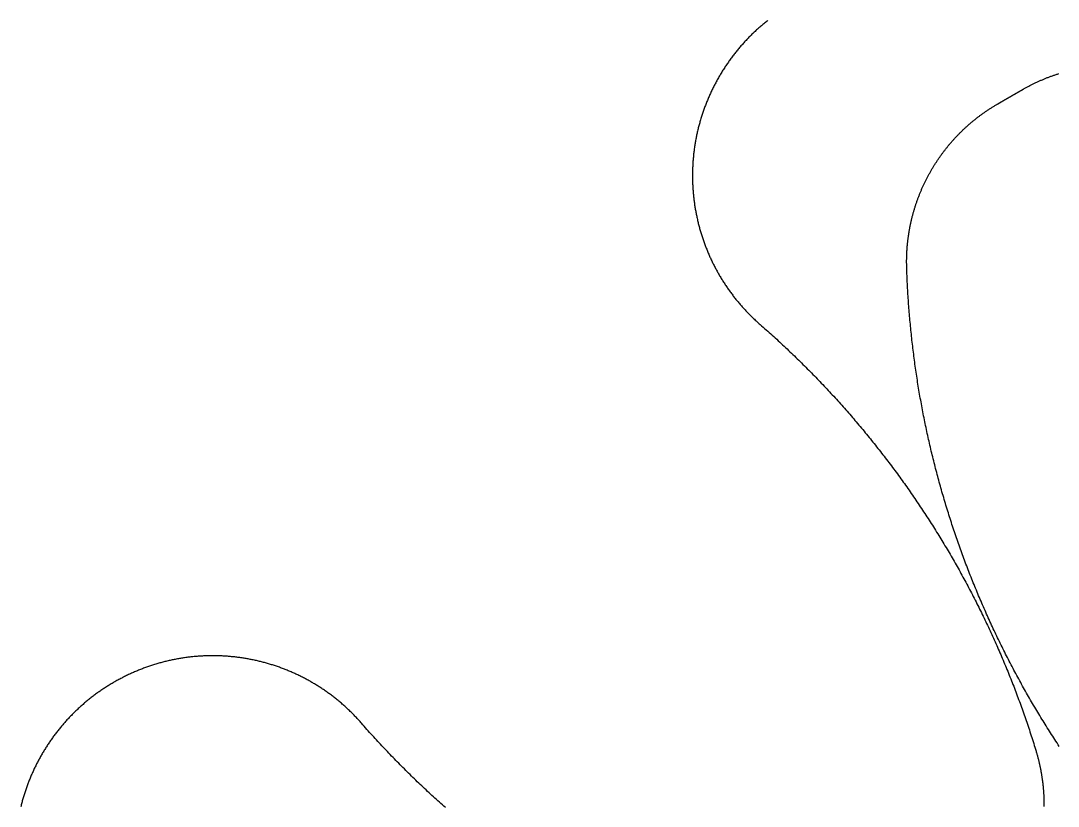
# Model space of a CAD drawing. Header units: millimetres. Extents: x 0 to 300, y 0 to 160.
# Drawn here: x 173.563 to 178.113, y 130.331 to 133.776 of the extents above; entities that cross this region are included whole.
import ezdxf

# ---------------------------------------------------------------- set-up
doc = ezdxf.new("R2010")
doc.units = ezdxf.units.MM
doc.header["$MEASUREMENT"] = 0
doc.layers.add('Layer 1', color=1, linetype='Continuous', true_color=0xff0000)

msp = doc.modelspace()

# ---------------------------------------------------------------- linework, layer by layer
at = {"layer": 'Layer 1'}
for points in [[(176.8394, 133.7773), (176.8358, 133.7745), (176.8321, 133.7716), (176.8285, 133.7687), (176.825, 133.7658), (176.8214, 133.7628), (176.8178, 133.7598), (176.8143, 133.7569), (176.8108, 133.7538), (176.8073, 133.7508), (176.8038, 133.7478), (176.8003, 133.7447), (176.7968, 133.7416), (176.7934, 133.7385), (176.7899, 133.7354), (176.7865, 133.7322), (176.7831, 133.7291), (176.7797, 133.7259), (176.7764, 133.7227), (176.773, 133.7194), (176.7697, 133.7162), (176.7663, 133.7129), (176.763, 133.7096), (176.7597, 133.7063), (176.7564, 133.703), (176.7532, 133.6996), (176.7499, 133.6963), (176.7467, 133.6929), (176.7435, 133.6895), (176.7403, 133.6861), (176.7371, 133.6826), (176.734, 133.6792), (176.7308, 133.6757), (176.7277, 133.6722), (176.7246, 133.6686), (176.7215, 133.6651), (176.7184, 133.6615), (176.7153, 133.658), (176.7123, 133.6544), (176.7093, 133.6507), (176.7063, 133.6471), (176.7033, 133.6435), (176.7003, 133.6398), (176.6974, 133.6361), (176.6944, 133.6324), (176.6915, 133.6286), (176.6886, 133.6249), (176.6857, 133.6211), (176.6829, 133.6173), (176.68, 133.6135), (176.6772, 133.6097), (176.6744, 133.6059), (176.6716, 133.602), (176.6688, 133.5981), (176.6661, 133.5942), (176.6634, 133.5903), (176.6606, 133.5864), (176.6579, 133.5824), (176.6553, 133.5784), (176.6526, 133.5744), (176.65, 133.5704), (176.6474, 133.5664), (176.6448, 133.5623), (176.6422, 133.5583), (176.6396, 133.5542), (176.6371, 133.5501), (176.6346, 133.546), (176.6321, 133.5418), (176.6296, 133.5377), (176.6272, 133.5335), (176.6247, 133.5293), (176.6223, 133.5251), (176.6199, 133.5209), (176.6176, 133.5167), (176.6152, 133.5124), (176.6129, 133.5082), (176.6107, 133.5039), (176.6084, 133.4997), (176.6062, 133.4954), (176.604, 133.4911), (176.6018, 133.4869), (176.5996, 133.4826), (176.5975, 133.4783), (176.5954, 133.474), (176.5933, 133.4697), (176.5913, 133.4653), (176.5892, 133.461), (176.5872, 133.4567), (176.5853, 133.4523), (176.5833, 133.448), (176.5814, 133.4436), (176.5795, 133.4393), (176.5776, 133.4349), (176.5758, 133.4305), (176.5739, 133.4261), (176.5721, 133.4217), (176.5704, 133.4174), (176.5686, 133.413), (176.5669, 133.4085), (176.5652, 133.4041), (176.5635, 133.3997), (176.5619, 133.3953), (176.5603, 133.3909), (176.5587, 133.3864), (176.5571, 133.382), (176.5556, 133.3775), (176.5541, 133.3731), (176.5526, 133.3686), (176.5511, 133.3642), (176.5497, 133.3597), (176.5482, 133.3552), (176.5469, 133.3507), (176.5455, 133.3463), (176.5442, 133.3418), (176.5428, 133.3373), (176.5415, 133.3328), (176.5403, 133.3283), (176.539, 133.3238), (176.5378, 133.3193), (176.5366, 133.3148), (176.5355, 133.3102), (176.5343, 133.3057), (176.5332, 133.3012), (176.5321, 133.2967), (176.5311, 133.2921), (176.53, 133.2876), (176.529, 133.2831), (176.528, 133.2785), (176.5271, 133.274), (176.5261, 133.2694), (176.5252, 133.2649), (176.5243, 133.2603), (176.5234, 133.2558), (176.5226, 133.2512), (176.5218, 133.2467), (176.521, 133.2421), (176.5202, 133.2375), (176.5195, 133.233), (176.5188, 133.2284), (176.5181, 133.2238), (176.5174, 133.2192), (176.5168, 133.2147), (176.5162, 133.2101), (176.5156, 133.2055), (176.515, 133.2009), (176.5144, 133.1963), (176.5139, 133.1918), (176.5134, 133.1872), (176.513, 133.1826), (176.5125, 133.178), (176.5121, 133.1734), (176.5117, 133.1688), (176.5113, 133.1642), (176.511, 133.1597), (176.5107, 133.1551), (176.5104, 133.1505), (176.5101, 133.1459), (176.5098, 133.1413), (176.5096, 133.1367), (176.5094, 133.1321), (176.5092, 133.1275), (176.5091, 133.1229), (176.509, 133.1183), (176.5089, 133.1137), (176.5088, 133.1092), (176.5087, 133.1046), (176.5087, 133.1), (176.5087, 133.0954), (176.5087, 133.0908), (176.5087, 133.0862), (176.5088, 133.0816), (176.5089, 133.077), (176.509, 133.0725), (176.5092, 133.0679), (176.5093, 133.0633), (176.5095, 133.0587), (176.5097, 133.0541), (176.51, 133.0496), (176.5102, 133.045), (176.5105, 133.0404), (176.5108, 133.0359), (176.5111, 133.0313), (176.5115, 133.0267), (176.5119, 133.0222), (176.5123, 133.0176), (176.5127, 133.013), (176.5132, 133.0085), (176.5136, 133.0039), (176.5142, 132.9994), (176.5147, 132.9948), (176.5152, 132.9903), (176.5158, 132.9858), (176.5164, 132.9812), (176.517, 132.9767), (176.5177, 132.9722), (176.5183, 132.9676), (176.519, 132.9631), (176.5197, 132.9586), (176.5205, 132.9541), (176.5212, 132.9496), (176.522, 132.9451), (176.5228, 132.9406), (176.5237, 132.9361), (176.5245, 132.9316), (176.5254, 132.9271), (176.5263, 132.9226), (176.5272, 132.9181), (176.5282, 132.9136), (176.5292, 132.9092), (176.5302, 132.9047), (176.5312, 132.9002), (176.5322, 132.8958), (176.5333, 132.8913), (176.5344, 132.8869), (176.5355, 132.8824), (176.5366, 132.878), (176.5378, 132.8736), (176.539, 132.8692), (176.5402, 132.8647), (176.5414, 132.8603), (176.5427, 132.8559), (176.544, 132.8515), (176.5453, 132.8471), (176.5466, 132.8427), (176.548, 132.8384), (176.5493, 132.834), (176.5507, 132.8296), (176.5522, 132.8253), (176.5536, 132.8209), (176.5551, 132.8166), (176.5566, 132.8122), (176.5581, 132.8079), (176.5596, 132.8036), (176.5612, 132.7993), (176.5628, 132.7949), (176.5644, 132.7906), (176.566, 132.7863), (176.5676, 132.7821), (176.5693, 132.7778), (176.571, 132.7735), (176.5727, 132.7692), (176.5745, 132.765), (176.5763, 132.7607), (176.578, 132.7565), (176.5799, 132.7523), (176.5817, 132.7481), (176.5836, 132.7438), (176.5854, 132.7396), (176.5873, 132.7354), (176.5893, 132.7313), (176.5912, 132.7271), (176.5932, 132.7229), (176.5952, 132.7188), (176.5972, 132.7146), (176.5993, 132.7105), (176.6013, 132.7063), (176.6034, 132.7022), (176.6055, 132.6981), (176.6077, 132.694), (176.6098, 132.6899), (176.612, 132.6858), (176.6142, 132.6818), (176.6164, 132.6777), (176.6187, 132.6736), (176.6209, 132.6696), (176.6232, 132.6656), (176.6256, 132.6616), (176.6279, 132.6575), (176.6303, 132.6535), (176.6326, 132.6496), (176.635, 132.6456), (176.6375, 132.6416), (176.6399, 132.6377), (176.6424, 132.6337), (176.6449, 132.6298), (176.6474, 132.6259), (176.65, 132.622), (176.6525, 132.6181), (176.6551, 132.6142), (176.6577, 132.6103), (176.6603, 132.6065), (176.663, 132.6026), (176.6657, 132.5988), (176.6684, 132.595), (176.6711, 132.5911), (176.6738, 132.5873), (176.6766, 132.5836), (176.6794, 132.5798), (176.6822, 132.576), (176.685, 132.5723), (176.6879, 132.5685), (176.6908, 132.5648), (176.6937, 132.5611), (176.6966, 132.5574), (176.6995, 132.5537), (176.7025, 132.5501), (176.7055, 132.5464), (176.7085, 132.5428), (176.7115, 132.5392), (176.7146, 132.5355), (176.7176, 132.5319), (176.7207, 132.5284), (176.7239, 132.5248), (176.727, 132.5212), (176.7302, 132.5177), (176.7334, 132.5142), (176.7366, 132.5107), (176.7398, 132.5072), (176.743, 132.5037), (176.7463, 132.5002), (176.7496, 132.4968), (176.7529, 132.4933), (176.7563, 132.4899), (176.7596, 132.4865), (176.763, 132.4831), (176.7664, 132.4797), (176.7698, 132.4764), (176.7733, 132.473), (176.7768, 132.4697), (176.7803, 132.4664), (176.7838, 132.4631), (176.7873, 132.4598), (176.7909, 132.4565), (176.7944, 132.4533), (176.798, 132.4501), (176.8017, 132.4468), (176.8053, 132.4436), (176.812, 132.4378), (176.8187, 132.4319), (176.8253, 132.4261), (176.8319, 132.4202), (176.8386, 132.4143), (176.8452, 132.4084), (176.8518, 132.4024), (176.8584, 132.3965), (176.8649, 132.3905), (176.8715, 132.3846), (176.878, 132.3786), (176.8845, 132.3726), (176.8911, 132.3666), (176.8976, 132.3606), (176.904, 132.3545), (176.9105, 132.3485), (176.917, 132.3424), (176.9234, 132.3364), (176.9298, 132.3303), (176.9362, 132.3242), (176.9426, 132.3181), (176.949, 132.3119), (176.9554, 132.3058), (176.9618, 132.2996), (176.9681, 132.2935), (176.9744, 132.2873), (176.9807, 132.2811), (176.987, 132.2749), (176.9933, 132.2687), (176.9996, 132.2624), (177.0058, 132.2562), (177.0121, 132.2499), (177.0183, 132.2437), (177.0245, 132.2374), (177.0307, 132.2311), (177.0369, 132.2248), (177.0431, 132.2185), (177.0492, 132.2121), (177.0554, 132.2058), (177.0615, 132.1994), (177.0676, 132.193), (177.0737, 132.1867), (177.0798, 132.1803), (177.0859, 132.1738), (177.0919, 132.1674), (177.098, 132.161), (177.104, 132.1545), (177.11, 132.1481), (177.116, 132.1416), (177.122, 132.1351), (177.1279, 132.1286), (177.1339, 132.1221), (177.1398, 132.1156), (177.1457, 132.109), (177.1516, 132.1025), (177.1575, 132.0959), (177.1634, 132.0894), (177.1693, 132.0828), (177.1751, 132.0762), (177.1809, 132.0696), (177.1868, 132.063), (177.1926, 132.0563), (177.1984, 132.0497), (177.2041, 132.043), (177.2099, 132.0363), (177.2156, 132.0297), (177.2214, 132.023), (177.2271, 132.0163), (177.2328, 132.0095), (177.2384, 132.0028), (177.2441, 131.9961), (177.2498, 131.9893), (177.2554, 131.9826), (177.261, 131.9758), (177.2666, 131.969), (177.2722, 131.9622), (177.2778, 131.9554), (177.2834, 131.9486), (177.2889, 131.9417), (177.2944, 131.9349), (177.3, 131.928), (177.3055, 131.9211), (177.3109, 131.9143), (177.3164, 131.9074), (177.3219, 131.9005), (177.3273, 131.8935), (177.3327, 131.8866), (177.3381, 131.8797), (177.3435, 131.8727), (177.3489, 131.8658), (177.3543, 131.8588), (177.3596, 131.8518), (177.365, 131.8448), (177.3703, 131.8378), (177.3756, 131.8308), (177.3809, 131.8237), (177.3861, 131.8167), (177.3914, 131.8096), (177.3966, 131.8026), (177.4019, 131.7955), (177.4071, 131.7884), (177.4123, 131.7813), (177.4174, 131.7742), (177.4226, 131.7671), (177.4277, 131.76), (177.4329, 131.7528), (177.438, 131.7457), (177.4431, 131.7385), (177.4482, 131.7313), (177.4532, 131.7241), (177.4583, 131.7169), (177.4633, 131.7097), (177.4683, 131.7025), (177.4733, 131.6953), (177.4783, 131.6881), (177.4833, 131.6808), (177.4883, 131.6735), (177.4932, 131.6663), (177.4981, 131.659), (177.503, 131.6517), (177.5079, 131.6444), (177.5128, 131.6371), (177.5177, 131.6298), (177.5225, 131.6224), (177.5273, 131.6151), (177.5322, 131.6077), (177.537, 131.6004), (177.5417, 131.593), (177.5465, 131.5856), (177.5512, 131.5782), (177.556, 131.5708), (177.5607, 131.5634), (177.5654, 131.5559), (177.5701, 131.5485), (177.5748, 131.5411), (177.5794, 131.5336), (177.584, 131.5261), (177.5887, 131.5186), (177.5933, 131.5112), (177.5979, 131.5037), (177.6024, 131.4962), (177.607, 131.4886), (177.6115, 131.4811), (177.616, 131.4736), (177.6205, 131.466), (177.625, 131.4585), (177.6295, 131.4509), (177.634, 131.4433), (177.6384, 131.4357), (177.6428, 131.4281), (177.6472, 131.4205), (177.6516, 131.4129), (177.656, 131.4053), (177.6604, 131.3976), (177.6647, 131.39), (177.669, 131.3823), (177.6733, 131.3747), (177.6776, 131.367), (177.6819, 131.3593), (177.6862, 131.3516), (177.6904, 131.3439), (177.6946, 131.3362), (177.6989, 131.3285), (177.7031, 131.3207), (177.7072, 131.313), (177.7114, 131.3052), (177.7155, 131.2975), (177.7197, 131.2897), (177.7238, 131.2819), (177.7279, 131.2741), (177.7319, 131.2663), (177.736, 131.2585), (177.74, 131.2507), (177.7441, 131.2429), (177.7481, 131.235), (177.7521, 131.2272), (177.756, 131.2193), (177.76, 131.2115), (177.7639, 131.2036), (177.7679, 131.1957), (177.7718, 131.1878), (177.7757, 131.1799), (177.7795, 131.172), (177.7834, 131.1641), (177.7872, 131.1562), (177.7911, 131.1483), (177.7949, 131.1403), (177.7987, 131.1324), (177.8024, 131.1244), (177.8062, 131.1164), (177.8099, 131.1085), (177.8136, 131.1005), (177.8173, 131.0925), (177.821, 131.0845), (177.8247, 131.0765), (177.8283, 131.0684), (177.832, 131.0604), (177.8356, 131.0524), (177.8392, 131.0443), (177.8428, 131.0363), (177.8464, 131.0282), (177.8499, 131.0201), (177.8534, 131.012), (177.8569, 131.004), (177.8604, 130.9959), (177.8639, 130.9877), (177.8674, 130.9796), (177.8708, 130.9715), (177.8743, 130.9634), (177.8777, 130.9552), (177.8811, 130.9471), (177.8844, 130.9389), (177.8878, 130.9308), (177.8911, 130.9226), (177.8944, 130.9144), (177.8978, 130.9062), (177.901, 130.898), (177.9043, 130.8898), (177.9076, 130.8816), (177.9108, 130.8734), (177.914, 130.8652), (177.9172, 130.8569), (177.9204, 130.8487), (177.9236, 130.8404), (177.9267, 130.8322), (177.9298, 130.8239), (177.9329, 130.8156), (177.936, 130.8074), (177.9391, 130.7991), (177.9422, 130.7908), (177.9452, 130.7825), (177.9482, 130.7741), (177.9512, 130.7658), (177.9542, 130.7575), (177.9572, 130.7492), (177.9601, 130.7408), (177.9631, 130.7325), (177.966, 130.7241), (177.9689, 130.7157), (177.9718, 130.7074), (177.9746, 130.699), (177.9775, 130.6906), (177.9803, 130.6822), (177.9831, 130.6738), (177.9859, 130.6654), (177.9887, 130.657), (177.9914, 130.6485), (177.9941, 130.6401), (177.9969, 130.6317), (177.9996, 130.6232), (178.0022, 130.6148), (178.0049, 130.6063), (178.0075, 130.5978), (178.0102, 130.5894), (178.0128, 130.5809), (178.0154, 130.5724), (178.0164, 130.5691), (178.0173, 130.5658), (178.0183, 130.5625), (178.0193, 130.5592), (178.0202, 130.5559), (178.0211, 130.5526), (178.022, 130.5493), (178.0229, 130.546), (178.0238, 130.5427), (178.0246, 130.5394), (178.0255, 130.5361), (178.0263, 130.5328), (178.0271, 130.5295), (178.0279, 130.5261), (178.0287, 130.5228), (178.0295, 130.5195), (178.0302, 130.5162), (178.031, 130.5129), (178.0317, 130.5095), (178.0324, 130.5062), (178.0331, 130.5029), (178.0338, 130.4996), (178.0345, 130.4962), (178.0352, 130.4929), (178.0358, 130.4896), (178.0364, 130.4862), (178.037, 130.4829), (178.0376, 130.4796), (178.0382, 130.4762), (178.0388, 130.4729), (178.0394, 130.4696), (178.0399, 130.4662), (178.0404, 130.4629), (178.0409, 130.4596), (178.0414, 130.4562), (178.0419, 130.4529), (178.0424, 130.4495), (178.0428, 130.4462), (178.0433, 130.4428), (178.0437, 130.4395), (178.0441, 130.4362), (178.0445, 130.4328), (178.0449, 130.4295), (178.0453, 130.4261), (178.0456, 130.4228), (178.046, 130.4194), (178.0463, 130.4161), (178.0466, 130.4127), (178.0469, 130.4094), (178.0472, 130.406), (178.0475, 130.4027), (178.0477, 130.3994), (178.048, 130.396), (178.0482, 130.3927), (178.0484, 130.3893), (178.0486, 130.386), (178.0488, 130.3826), (178.049, 130.3793), (178.0491, 130.3759), (178.0493, 130.3726), (178.0494, 130.3692), (178.0495, 130.3659), (178.0496, 130.3626), (178.0497, 130.3592), (178.0498, 130.3559), (178.0499, 130.3525), (178.0499, 130.3492), (178.0499, 130.3458), (178.05, 130.3425), (178.05, 130.3392), (178.05, 130.3358), (178.0499, 130.3325), (178.0499, 130.3291)], [(178.1174, 130.5934), (178.1125, 130.6009), (178.1076, 130.6083), (178.1027, 130.6157), (178.0979, 130.6231), (178.0931, 130.6306), (178.0883, 130.638), (178.0835, 130.6455), (178.0787, 130.653), (178.074, 130.6604), (178.0693, 130.6679), (178.0645, 130.6754), (178.0598, 130.6829), (178.0552, 130.6905), (178.0505, 130.698), (178.0459, 130.7055), (178.0412, 130.7131), (178.0366, 130.7206), (178.032, 130.7282), (178.0274, 130.7358), (178.0229, 130.7433), (178.0183, 130.7509), (178.0138, 130.7585), (178.0093, 130.7661), (178.0048, 130.7738), (178.0003, 130.7814), (177.9959, 130.789), (177.9914, 130.7967), (177.987, 130.8043), (177.9826, 130.812), (177.9782, 130.8196), (177.9738, 130.8273), (177.9695, 130.835), (177.9651, 130.8427), (177.9608, 130.8504), (177.9565, 130.8581), (177.9522, 130.8659), (177.948, 130.8736), (177.9437, 130.8813), (177.9395, 130.8891), (177.9353, 130.8968), (177.9311, 130.9046), (177.9269, 130.9124), (177.9227, 130.9201), (177.9186, 130.9279), (177.9144, 130.9357), (177.9103, 130.9435), (177.9062, 130.9514), (177.9022, 130.9592), (177.8981, 130.967), (177.8941, 130.9748), (177.89, 130.9827), (177.886, 130.9905), (177.882, 130.9984), (177.8781, 131.0063), (177.8741, 131.0142), (177.8702, 131.022), (177.8662, 131.0299), (177.8623, 131.0378), (177.8585, 131.0458), (177.8546, 131.0537), (177.8507, 131.0616), (177.8469, 131.0695), (177.8431, 131.0775), (177.8393, 131.0854), (177.8355, 131.0934), (177.8318, 131.1013), (177.828, 131.1093), (177.8243, 131.1173), (177.8206, 131.1253), (177.8169, 131.1333), (177.8132, 131.1413), (177.8096, 131.1493), (177.8059, 131.1573), (177.8023, 131.1653), (177.7987, 131.1734), (177.7951, 131.1814), (177.7915, 131.1895), (177.788, 131.1975), (177.7845, 131.2056), (177.7809, 131.2136), (177.7774, 131.2217), (177.774, 131.2298), (177.7705, 131.2379), (177.7671, 131.246), (177.7636, 131.2541), (177.7602, 131.2622), (177.7568, 131.2703), (177.7535, 131.2784), (177.7501, 131.2866), (177.7468, 131.2947), (177.7435, 131.3029), (177.7402, 131.311), (177.7369, 131.3192), (177.7336, 131.3273), (177.7304, 131.3355), (177.7271, 131.3437), (177.7239, 131.3519), (177.7207, 131.3601), (177.7176, 131.3683), (177.7144, 131.3765), (177.7113, 131.3847), (177.7081, 131.3929), (177.705, 131.4012), (177.7019, 131.4094), (177.6989, 131.4176), (177.6958, 131.4259), (177.6928, 131.4341), (177.6898, 131.4424), (177.6868, 131.4507), (177.6838, 131.4589), (177.6808, 131.4672), (177.6779, 131.4755), (177.675, 131.4838), (177.6721, 131.4921), (177.6692, 131.5004), (177.6663, 131.5087), (177.6635, 131.517), (177.6606, 131.5253), (177.6578, 131.5337), (177.655, 131.542), (177.6522, 131.5503), (177.6495, 131.5587), (177.6467, 131.567), (177.644, 131.5754), (177.6413, 131.5837), (177.6386, 131.5921), (177.636, 131.6005), (177.6333, 131.6089), (177.6307, 131.6173), (177.6281, 131.6256), (177.6255, 131.634), (177.6229, 131.6424), (177.6203, 131.6509), (177.6178, 131.6593), (177.6152, 131.6677), (177.6127, 131.6761), (177.6103, 131.6846), (177.6078, 131.693), (177.6053, 131.7014), (177.6029, 131.7099), (177.6005, 131.7183), (177.5981, 131.7268), (177.5957, 131.7353), (177.5934, 131.7437), (177.591, 131.7522), (177.5887, 131.7607), (177.5864, 131.7692), (177.5841, 131.7777), (177.5818, 131.7862), (177.5796, 131.7947), (177.5774, 131.8032), (177.5751, 131.8117), (177.5729, 131.8202), (177.5708, 131.8287), (177.5686, 131.8372), (177.5665, 131.8458), (177.5644, 131.8543), (177.5623, 131.8628), (177.5602, 131.8714), (177.5581, 131.8799), (177.5561, 131.8885), (177.554, 131.8971), (177.552, 131.9056), (177.55, 131.9142), (177.5481, 131.9228), (177.5461, 131.9313), (177.5442, 131.9399), (177.5423, 131.9485), (177.5404, 131.9571), (177.5385, 131.9657), (177.5366, 131.9743), (177.5348, 131.9829), (177.533, 131.9915), (177.5312, 132.0001), (177.5294, 132.0088), (177.5276, 132.0174), (177.5259, 132.026), (177.5241, 132.0346), (177.5224, 132.0433), (177.5207, 132.0519), (177.519, 132.0606), (177.5174, 132.0692), (177.5158, 132.0779), (177.5141, 132.0865), (177.5125, 132.0952), (177.511, 132.1039), (177.5094, 132.1125), (177.5079, 132.1212), (177.5063, 132.1299), (177.5048, 132.1386), (177.5033, 132.1473), (177.5019, 132.1559), (177.5004, 132.1646), (177.499, 132.1733), (177.4976, 132.182), (177.4962, 132.1907), (177.4948, 132.1994), (177.4935, 132.2082), (177.4921, 132.2169), (177.4908, 132.2256), (177.4895, 132.2343), (177.4882, 132.243), (177.487, 132.2518), (177.4857, 132.2605), (177.4845, 132.2692), (177.4833, 132.278), (177.4821, 132.2867), (177.481, 132.2955), (177.4798, 132.3042), (177.4787, 132.313), (177.4776, 132.3217), (177.4765, 132.3305), (177.4754, 132.3393), (177.4744, 132.348), (177.4733, 132.3568), (177.4723, 132.3656), (177.4713, 132.3744), (177.4704, 132.3831), (177.4694, 132.3919), (177.4685, 132.4007), (177.4676, 132.4095), (177.4667, 132.4183), (177.4658, 132.4271), (177.4649, 132.4359), (177.4641, 132.4447), (177.4633, 132.4535), (177.4625, 132.4623), (177.4617, 132.4711), (177.4609, 132.4799), (177.4602, 132.4887), (177.4594, 132.4976), (177.4587, 132.5064), (177.458, 132.5152), (177.4574, 132.524), (177.4567, 132.5329), (177.4561, 132.5417), (177.4555, 132.5505), (177.4549, 132.5594), (177.4543, 132.5682), (177.4538, 132.577), (177.4532, 132.5859), (177.4527, 132.5947), (177.4522, 132.6036), (177.4518, 132.6124), (177.4513, 132.6213), (177.4509, 132.6301), (177.4504, 132.639), (177.45, 132.6479), (177.4497, 132.6567), (177.4493, 132.6656), (177.449, 132.6744), (177.4486, 132.6833), (177.4483, 132.6922), (177.4482, 132.6956), (177.4481, 132.6991), (177.4481, 132.7025), (177.448, 132.7059), (177.448, 132.7093), (177.4479, 132.7128), (177.4479, 132.7162), (177.4479, 132.7196), (177.4479, 132.723), (177.4479, 132.7265), (177.448, 132.7299), (177.448, 132.7333), (177.4481, 132.7367), (177.4482, 132.7401), (177.4483, 132.7435), (177.4484, 132.7469), (177.4485, 132.7503), (177.4487, 132.7537), (177.4488, 132.7571), (177.449, 132.7605), (177.4492, 132.7639), (177.4494, 132.7673), (177.4496, 132.7707), (177.4498, 132.7741), (177.4501, 132.7775), (177.4503, 132.7809), (177.4506, 132.7842), (177.4509, 132.7876), (177.4512, 132.791), (177.4515, 132.7944), (177.4518, 132.7977), (177.4522, 132.8011), (177.4525, 132.8044), (177.4529, 132.8078), (177.4533, 132.8112), (177.4537, 132.8145), (177.4541, 132.8179), (177.4545, 132.8212), (177.4549, 132.8245), (177.4554, 132.8279), (177.4559, 132.8312), (177.4563, 132.8346), (177.4568, 132.8379), (177.4573, 132.8412), (177.4579, 132.8445), (177.4584, 132.8479), (177.459, 132.8512), (177.4595, 132.8545), (177.4601, 132.8578), (177.4607, 132.8611), (177.4613, 132.8644), (177.4619, 132.8677), (177.4625, 132.871), (177.4632, 132.8743), (177.4638, 132.8776), (177.4645, 132.8809), (177.4652, 132.8841), (177.4659, 132.8874), (177.4666, 132.8907), (177.4673, 132.894), (177.4681, 132.8972), (177.4688, 132.9005), (177.4696, 132.9037), (177.4704, 132.907), (177.4712, 132.9102), (177.472, 132.9135), (177.4728, 132.9167), (177.4737, 132.92), (177.4745, 132.9232), (177.4754, 132.9264), (177.4762, 132.9296), (177.4771, 132.9329), (177.478, 132.9361), (177.4789, 132.9393), (177.4799, 132.9425), (177.4808, 132.9457), (177.4818, 132.9489), (177.4827, 132.9521), (177.4837, 132.9553), (177.4847, 132.9584), (177.4857, 132.9616), (177.4867, 132.9648), (177.4878, 132.968), (177.4888, 132.9711), (177.4899, 132.9743), (177.4909, 132.9774), (177.492, 132.9806), (177.4931, 132.9837), (177.4942, 132.9868), (177.4953, 132.99), (177.4965, 132.9931), (177.4976, 132.9962), (177.4988, 132.9993), (177.5, 133.0025), (177.5012, 133.0056), (177.5024, 133.0087), (177.5036, 133.0118), (177.5048, 133.0148), (177.506, 133.0179), (177.5073, 133.021), (177.5085, 133.0241), (177.5098, 133.0271), (177.5111, 133.0302), (177.5124, 133.0333), (177.5137, 133.0363), (177.515, 133.0394), (177.5164, 133.0424), (177.5177, 133.0454), (177.5191, 133.0485), (177.5205, 133.0515), (177.5219, 133.0545), (177.5233, 133.0575), (177.5247, 133.0605), (177.5261, 133.0635), (177.5275, 133.0665), (177.529, 133.0695), (177.5304, 133.0725), (177.5319, 133.0754), (177.5334, 133.0784), (177.5349, 133.0814), (177.5364, 133.0843), (177.5379, 133.0873), (177.5395, 133.0902), (177.541, 133.0931), (177.5426, 133.0961), (177.5442, 133.099), (177.5457, 133.1019), (177.5473, 133.1048), (177.5489, 133.1077), (177.5506, 133.1106), (177.5522, 133.1135), (177.5538, 133.1164), (177.5555, 133.1192), (177.5572, 133.1221), (177.5588, 133.125), (177.5605, 133.1278), (177.5622, 133.1307), (177.564, 133.1335), (177.5657, 133.1363), (177.5674, 133.1392), (177.5692, 133.142), (177.5709, 133.1448), (177.5727, 133.1476), (177.5745, 133.1504), (177.5763, 133.1532), (177.5781, 133.156), (177.5799, 133.1587), (177.5817, 133.1615), (177.5836, 133.1643), (177.5854, 133.167), (177.5873, 133.1698), (177.5892, 133.1725), (177.5911, 133.1752), (177.593, 133.178), (177.5949, 133.1807), (177.5968, 133.1834), (177.5988, 133.1861), (177.6007, 133.1888), (177.6027, 133.1915), (177.6046, 133.1941), (177.6066, 133.1968), (177.6086, 133.1995), (177.6106, 133.2021), (177.6126, 133.2048), (177.6147, 133.2074), (177.6167, 133.21), (177.6187, 133.2127), (177.6208, 133.2153), (177.6229, 133.2179), (177.625, 133.2205), (177.627, 133.2231), (177.6292, 133.2256), (177.6313, 133.2282), (177.6334, 133.2308), (177.6355, 133.2333), (177.6377, 133.2359), (177.6398, 133.2384), (177.642, 133.2409), (177.6442, 133.2435), (177.6464, 133.246), (177.6486, 133.2485), (177.6508, 133.251), (177.653, 133.2535), (177.6553, 133.2559), (177.6575, 133.2584), (177.6598, 133.2609), (177.662, 133.2633), (177.6643, 133.2657), (177.6666, 133.2682), (177.6689, 133.2706), (177.6712, 133.273), (177.6735, 133.2754), (177.6759, 133.2778), (177.6782, 133.2802), (177.6806, 133.2826), (177.6829, 133.285), (177.6853, 133.2873), (177.6877, 133.2897), (177.6901, 133.292), (177.6925, 133.2943), (177.6949, 133.2967), (177.6974, 133.299), (177.6998, 133.3013), (177.7022, 133.3036), (177.7047, 133.3058), (177.7072, 133.3081), (177.7096, 133.3104), (177.7121, 133.3126), (177.7146, 133.3149), (177.7171, 133.3171), (177.7197, 133.3193), (177.7222, 133.3216), (177.7247, 133.3238), (177.7273, 133.326), (177.7299, 133.3281), (177.7324, 133.3303), (177.735, 133.3325), (177.7376, 133.3346), (177.7402, 133.3368), (177.7428, 133.3389), (177.7454, 133.341), (177.7481, 133.3432), (177.7507, 133.3453), (177.7534, 133.3474), (177.756, 133.3494), (177.7587, 133.3515), (177.7614, 133.3536), (177.7641, 133.3556), (177.7668, 133.3577), (177.7695, 133.3597), (177.7722, 133.3617), (177.7749, 133.3637), (177.7777, 133.3657), (177.7804, 133.3677), (177.7832, 133.3697), (177.786, 133.3717), (177.7888, 133.3736), (177.7915, 133.3756), (177.7943, 133.3775), (177.7972, 133.3794), (177.8, 133.3813), (177.8028, 133.3832), (177.8056, 133.3851), (177.8085, 133.387), (177.8113, 133.3889), (177.8142, 133.3907), (177.8171, 133.3926), (177.82, 133.3944), (177.8229, 133.3963), (177.8258, 133.3981), (177.8287, 133.3999), (177.8316, 133.4017), (177.8345, 133.4034), (177.8375, 133.4052), (177.8404, 133.407), (177.8434, 133.4087), (177.8439, 133.409), (177.8443, 133.4092), (177.8448, 133.4095), (177.8452, 133.4098), (177.8457, 133.41), (177.8461, 133.4103), (177.8466, 133.4106), (177.847, 133.4108), (177.8475, 133.4111), (177.848, 133.4114), (177.8484, 133.4116), (177.8489, 133.4119), (177.8493, 133.4122), (177.8498, 133.4124), (177.8502, 133.4127), (177.8507, 133.413), (177.8511, 133.4132), (177.8516, 133.4135), (177.852, 133.4138), (177.8525, 133.414), (177.853, 133.4143), (177.8534, 133.4146), (177.8539, 133.4148), (177.8543, 133.4151), (177.8548, 133.4154), (177.8552, 133.4156), (177.8557, 133.4159), (177.8561, 133.4162), (177.8566, 133.4164), (177.8571, 133.4167), (177.8575, 133.417), (177.858, 133.4172), (177.8584, 133.4175), (177.8589, 133.4178), (177.8593, 133.418), (177.8598, 133.4183), (177.8602, 133.4186), (177.8607, 133.4188), (177.8612, 133.4191), (177.8616, 133.4194), (177.8621, 133.4196), (177.8625, 133.4199), (177.863, 133.4202), (177.8634, 133.4204), (177.8639, 133.4207), (177.8643, 133.421), (177.8648, 133.4212), (177.8653, 133.4215), (177.8657, 133.4218), (177.8662, 133.422), (177.8666, 133.4223), (177.8671, 133.4226), (177.8675, 133.4228), (177.868, 133.4231), (177.8684, 133.4234), (177.8689, 133.4236), (177.8694, 133.4239), (177.8698, 133.4242), (177.8703, 133.4244), (177.8707, 133.4247), (177.8712, 133.425), (177.8716, 133.4252), (177.8721, 133.4255), (177.8726, 133.4258), (177.873, 133.426), (177.8735, 133.4263), (177.8739, 133.4266), (177.8744, 133.4268), (177.8748, 133.4271), (177.8753, 133.4274), (177.8757, 133.4276), (177.8762, 133.4279), (177.8767, 133.4282), (177.8771, 133.4284), (177.8776, 133.4287), (177.878, 133.4289), (177.8785, 133.4292), (177.8789, 133.4295), (177.8794, 133.4297), (177.8799, 133.43), (177.8803, 133.4303), (177.8808, 133.4305), (177.8812, 133.4308), (177.8817, 133.4311), (177.8821, 133.4313), (177.8826, 133.4316), (177.883, 133.4319), (177.8835, 133.4321), (177.884, 133.4324), (177.8844, 133.4327), (177.8849, 133.4329), (177.8853, 133.4332), (177.8858, 133.4335), (177.8862, 133.4337), (177.8867, 133.434), (177.8872, 133.4342), (177.8876, 133.4345), (177.8881, 133.4348), (177.8885, 133.435), (177.889, 133.4353), (177.8894, 133.4356), (177.8899, 133.4358), (177.8904, 133.4361), (177.8908, 133.4364), (177.8913, 133.4366), (177.8917, 133.4369), (177.8922, 133.4372), (177.8926, 133.4374), (177.8931, 133.4377), (177.8935, 133.438), (177.894, 133.4382), (177.8945, 133.4385), (177.8949, 133.4387), (177.8954, 133.439), (177.8958, 133.4393), (177.8963, 133.4395), (177.8967, 133.4398), (177.8972, 133.4401), (177.8977, 133.4403), (177.8981, 133.4406), (177.8986, 133.4409), (177.899, 133.4411), (177.8995, 133.4414), (177.8999, 133.4417), (177.9004, 133.4419), (177.9009, 133.4422), (177.9013, 133.4424), (177.9018, 133.4427), (177.9022, 133.443), (177.9027, 133.4432), (177.9031, 133.4435), (177.9036, 133.4438), (177.9041, 133.444), (177.9045, 133.4443), (177.905, 133.4446), (177.9054, 133.4448), (177.9059, 133.4451), (177.9063, 133.4453), (177.9068, 133.4456), (177.9073, 133.4459), (177.9077, 133.4461), (177.9082, 133.4464), (177.9086, 133.4467), (177.9091, 133.4469), (177.9095, 133.4472), (177.91, 133.4475), (177.9105, 133.4477), (177.9109, 133.448), (177.9114, 133.4482), (177.9118, 133.4485), (177.9123, 133.4488), (177.9127, 133.449), (177.9132, 133.4493), (177.9137, 133.4496), (177.9141, 133.4498), (177.9146, 133.4501), (177.915, 133.4504), (177.9155, 133.4506), (177.9159, 133.4509), (177.9164, 133.4511), (177.9169, 133.4514), (177.9173, 133.4517), (177.9178, 133.4519), (177.9182, 133.4522), (177.9187, 133.4525), (177.9191, 133.4527), (177.9196, 133.453), (177.9201, 133.4532), (177.9205, 133.4535), (177.921, 133.4538), (177.9214, 133.454), (177.9219, 133.4543), (177.9223, 133.4546), (177.9228, 133.4548), (177.9233, 133.4551), (177.9237, 133.4553), (177.9242, 133.4556), (177.9246, 133.4559), (177.9251, 133.4561), (177.9256, 133.4564), (177.926, 133.4567), (177.9265, 133.4569), (177.9269, 133.4572), (177.9274, 133.4574), (177.9278, 133.4577), (177.9283, 133.458), (177.9288, 133.4582), (177.9292, 133.4585), (177.9297, 133.4588), (177.9301, 133.459), (177.9306, 133.4593), (177.931, 133.4595), (177.9315, 133.4598), (177.932, 133.4601), (177.9324, 133.4603), (177.9329, 133.4606), (177.9333, 133.4609), (177.9338, 133.4611), (177.9342, 133.4614), (177.9347, 133.4616), (177.9352, 133.4619), (177.9356, 133.4622), (177.9361, 133.4624), (177.9365, 133.4627), (177.937, 133.463), (177.9375, 133.4632), (177.9379, 133.4635), (177.9384, 133.4637), (177.9388, 133.464), (177.9393, 133.4643), (177.9397, 133.4645), (177.9402, 133.4648), (177.9407, 133.4651), (177.9411, 133.4653), (177.9416, 133.4656), (177.942, 133.4658), (177.9425, 133.4661), (177.9429, 133.4664), (177.9434, 133.4666), (177.9439, 133.4669), (177.9443, 133.4671), (177.9448, 133.4674), (177.9452, 133.4677), (177.9457, 133.4679), (177.9462, 133.4682), (177.9466, 133.4685), (177.9471, 133.4687), (177.9475, 133.469), (177.948, 133.4692), (177.9484, 133.4695), (177.9489, 133.4698), (177.9494, 133.47), (177.9498, 133.4703), (177.9503, 133.4705), (177.9507, 133.4708), (177.9512, 133.4711), (177.9517, 133.4713), (177.9521, 133.4716), (177.9526, 133.4719), (177.953, 133.4721), (177.9535, 133.4724), (177.9539, 133.4726), (177.9544, 133.4729), (177.9549, 133.4732), (177.9553, 133.4734), (177.9558, 133.4737), (177.9562, 133.4739), (177.9567, 133.4742), (177.9571, 133.4745), (177.9576, 133.4747), (177.9581, 133.475), (177.9585, 133.4753), (177.959, 133.4755), (177.9594, 133.4758), (177.9599, 133.476), (177.9604, 133.4763), (177.9633, 133.478), (177.9663, 133.4797), (177.9693, 133.4813), (177.9724, 133.483), (177.9754, 133.4846), (177.9784, 133.4862), (177.9814, 133.4878), (177.9844, 133.4894), (177.9875, 133.491), (177.9905, 133.4926), (177.9936, 133.4941), (177.9966, 133.4957), (177.9997, 133.4972), (178.0027, 133.4987), (178.0058, 133.5002), (178.0088, 133.5017), (178.0119, 133.5032), (178.015, 133.5046), (178.0181, 133.5061), (178.0212, 133.5075), (178.0243, 133.5089), (178.0274, 133.5103), (178.0305, 133.5117), (178.0336, 133.5131), (178.0367, 133.5144), (178.0398, 133.5158), (178.0429, 133.5171), (178.046, 133.5184), (178.0491, 133.5197), (178.0523, 133.521), (178.0554, 133.5223), (178.0585, 133.5236), (178.0617, 133.5248), (178.0648, 133.5261), (178.068, 133.5273), (178.0711, 133.5285), (178.0743, 133.5297), (178.0774, 133.5309), (178.0806, 133.532), (178.0838, 133.5332), (178.0869, 133.5343), (178.0901, 133.5355), (178.0933, 133.5366), (178.0965, 133.5377), (178.0997, 133.5387), (178.1029, 133.5398), (178.106, 133.5409), (178.1092, 133.5419), (178.1124, 133.5429), (178.1156, 133.544)], [(175.4254, 130.3252), (175.4188, 130.331), (175.4122, 130.3369), (175.4056, 130.3428), (175.3991, 130.3487), (175.3925, 130.3546), (175.386, 130.3605), (175.3795, 130.3664), (175.3729, 130.3724), (175.3664, 130.3783), (175.36, 130.3843), (175.3535, 130.3903), (175.347, 130.3963), (175.3406, 130.4023), (175.3341, 130.4083), (175.3277, 130.4144), (175.3213, 130.4204), (175.3149, 130.4265), (175.3085, 130.4326), (175.3021, 130.4387), (175.2957, 130.4448), (175.2894, 130.451), (175.283, 130.4571), (175.2767, 130.4633), (175.2704, 130.4695), (175.2641, 130.4757), (175.2578, 130.4819), (175.2515, 130.4881), (175.2453, 130.4943), (175.239, 130.5006), (175.2328, 130.5069), (175.2266, 130.5131), (175.2204, 130.5194), (175.2142, 130.5257), (175.208, 130.5321), (175.2018, 130.5384), (175.1956, 130.5448), (175.1895, 130.5511), (175.1834, 130.5575), (175.1772, 130.5639), (175.1711, 130.5703), (175.165, 130.5767), (175.159, 130.5832), (175.1529, 130.5896), (175.1469, 130.5961), (175.1408, 130.6026), (175.1348, 130.6091), (175.1288, 130.6156), (175.1228, 130.6221), (175.1168, 130.6286), (175.1108, 130.6352), (175.1049, 130.6417), (175.0989, 130.6483), (175.093, 130.6549), (175.0871, 130.6615), (175.0812, 130.6681), (175.0753, 130.6748), (175.0694, 130.6814), (175.0635, 130.6881), (175.0577, 130.6948), (175.0545, 130.6984), (175.0513, 130.702), (175.048, 130.7056), (175.0448, 130.7092), (175.0415, 130.7127), (175.0382, 130.7163), (175.0349, 130.7198), (175.0316, 130.7233), (175.0283, 130.7267), (175.0249, 130.7302), (175.0216, 130.7336), (175.0182, 130.737), (175.0148, 130.7404), (175.0114, 130.7438), (175.008, 130.7471), (175.0045, 130.7504), (175.0011, 130.7537), (174.9976, 130.757), (174.9941, 130.7602), (174.9906, 130.7634), (174.9871, 130.7666), (174.9836, 130.7698), (174.98, 130.773), (174.9765, 130.7761), (174.9729, 130.7792), (174.9693, 130.7823), (174.9657, 130.7854), (174.9621, 130.7885), (174.9584, 130.7915), (174.9548, 130.7945), (174.9511, 130.7975), (174.9475, 130.8004), (174.9438, 130.8034), (174.9401, 130.8063), (174.9364, 130.8092), (174.9327, 130.8121), (174.9289, 130.8149), (174.9252, 130.8178), (174.9214, 130.8206), (174.9176, 130.8233), (174.9139, 130.8261), (174.9101, 130.8288), (174.9062, 130.8316), (174.9024, 130.8343), (174.8986, 130.8369), (174.8947, 130.8396), (174.8909, 130.8422), (174.887, 130.8448), (174.8831, 130.8474), (174.8792, 130.85), (174.8753, 130.8525), (174.8714, 130.855), (174.8674, 130.8575), (174.8635, 130.86), (174.8595, 130.8624), (174.8556, 130.8649), (174.8516, 130.8673), (174.8476, 130.8696), (174.8436, 130.872), (174.8396, 130.8743), (174.8356, 130.8766), (174.8316, 130.8789), (174.8275, 130.8812), (174.8235, 130.8834), (174.8194, 130.8857), (174.8153, 130.8879), (174.8112, 130.89), (174.8071, 130.8922), (174.803, 130.8943), (174.7989, 130.8964), (174.7948, 130.8985), (174.7907, 130.9006), (174.7865, 130.9026), (174.7824, 130.9046), (174.7782, 130.9066), (174.7741, 130.9086), (174.7699, 130.9106), (174.7657, 130.9125), (174.7615, 130.9144), (174.7573, 130.9163), (174.7531, 130.9181), (174.7488, 130.92), (174.7446, 130.9218), (174.7404, 130.9236), (174.7361, 130.9253), (174.7319, 130.9271), (174.7276, 130.9288), (174.7233, 130.9305), (174.7191, 130.9322), (174.7148, 130.9338), (174.7105, 130.9354), (174.7062, 130.937), (174.7019, 130.9386), (174.6975, 130.9402), (174.6932, 130.9417), (174.6889, 130.9432), (174.6845, 130.9447), (174.6802, 130.9462), (174.6758, 130.9476), (174.6715, 130.949), (174.6671, 130.9504), (174.6627, 130.9518), (174.6584, 130.9531), (174.654, 130.9545), (174.6496, 130.9558), (174.6452, 130.957), (174.6408, 130.9583), (174.6364, 130.9595), (174.6319, 130.9607), (174.6275, 130.9619), (174.6231, 130.9631), (174.6186, 130.9642), (174.6142, 130.9653), (174.6098, 130.9664), (174.6053, 130.9675), (174.6009, 130.9685), (174.5964, 130.9696), (174.5919, 130.9706), (174.5875, 130.9715), (174.583, 130.9725), (174.5785, 130.9734), (174.574, 130.9743), (174.5695, 130.9752), (174.565, 130.976), (174.5605, 130.9769), (174.556, 130.9777), (174.5515, 130.9785), (174.547, 130.9792), (174.5425, 130.98), (174.538, 130.9807), (174.5334, 130.9814), (174.5289, 130.982), (174.5244, 130.9827), (174.5199, 130.9833), (174.5153, 130.9839), (174.5108, 130.9844), (174.5062, 130.985), (174.5017, 130.9855), (174.4971, 130.986), (174.4926, 130.9865), (174.488, 130.9869), (174.4835, 130.9874), (174.4789, 130.9878), (174.4744, 130.9881), (174.4698, 130.9885), (174.4652, 130.9888), (174.4607, 130.9891), (174.4561, 130.9894), (174.4515, 130.9897), (174.4469, 130.9899), (174.4424, 130.9901), (174.4378, 130.9903), (174.4332, 130.9905), (174.4286, 130.9906), (174.424, 130.9907), (174.4195, 130.9908), (174.4149, 130.9909), (174.4103, 130.9909), (174.4057, 130.9909), (174.4011, 130.9909), (174.3965, 130.9909), (174.3919, 130.9908), (174.3873, 130.9907), (174.3827, 130.9906), (174.3782, 130.9905), (174.3736, 130.9903), (174.369, 130.9902), (174.3644, 130.99), (174.3598, 130.9897), (174.3552, 130.9895), (174.3506, 130.9892), (174.346, 130.9889), (174.3414, 130.9886), (174.3368, 130.9882), (174.3323, 130.9879), (174.3277, 130.9875), (174.3231, 130.987), (174.3185, 130.9866), (174.3139, 130.9861), (174.3093, 130.9856), (174.3047, 130.9851), (174.3002, 130.9846), (174.2956, 130.984), (174.291, 130.9834), (174.2864, 130.9828), (174.2818, 130.9821), (174.2773, 130.9815), (174.2727, 130.9808), (174.2681, 130.98), (174.2636, 130.9793), (174.259, 130.9785), (174.2544, 130.9777), (174.2499, 130.9769), (174.2453, 130.9761), (174.2408, 130.9752), (174.2362, 130.9743), (174.2317, 130.9734), (174.2271, 130.9725), (174.2226, 130.9715), (174.218, 130.9705), (174.2135, 130.9695), (174.209, 130.9684), (174.2044, 130.9674), (174.1999, 130.9663), (174.1954, 130.9652), (174.1909, 130.964), (174.1864, 130.9629), (174.1818, 130.9617), (174.1773, 130.9605), (174.1728, 130.9592), (174.1683, 130.9579), (174.1638, 130.9567), (174.1594, 130.9553), (174.1549, 130.954), (174.1504, 130.9526), (174.1459, 130.9512), (174.1414, 130.9498), (174.137, 130.9484), (174.1325, 130.9469), (174.1281, 130.9454), (174.1236, 130.9439), (174.1192, 130.9423), (174.1147, 130.9408), (174.1103, 130.9392), (174.1059, 130.9376), (174.1014, 130.9359), (174.097, 130.9342), (174.0926, 130.9325), (174.0882, 130.9308), (174.0838, 130.9291), (174.0794, 130.9273), (174.075, 130.9255), (174.0706, 130.9237), (174.0663, 130.9218), (174.0619, 130.92), (174.0575, 130.9181), (174.0532, 130.9161), (174.0488, 130.9142), (174.0445, 130.9122), (174.0402, 130.9102), (174.0358, 130.9082), (174.0315, 130.9061), (174.0272, 130.904), (174.0229, 130.9019), (174.0186, 130.8998), (174.0143, 130.8977), (174.01, 130.8955), (174.0058, 130.8933), (174.0015, 130.891), (173.9972, 130.8888), (173.993, 130.8865), (173.9888, 130.8842), (173.9845, 130.8818), (173.9803, 130.8795), (173.9761, 130.8771), (173.9719, 130.8747), (173.9677, 130.8722), (173.9635, 130.8698), (173.9594, 130.8673), (173.9552, 130.8648), (173.9511, 130.8623), (173.947, 130.8597), (173.9429, 130.8572), (173.9389, 130.8546), (173.9348, 130.852), (173.9308, 130.8494), (173.9268, 130.8468), (173.9228, 130.8441), (173.9188, 130.8414), (173.9149, 130.8387), (173.9109, 130.836), (173.907, 130.8333), (173.9031, 130.8305), (173.8992, 130.8277), (173.8954, 130.825), (173.8915, 130.8221), (173.8877, 130.8193), (173.8839, 130.8165), (173.8801, 130.8136), (173.8764, 130.8107), (173.8726, 130.8078), (173.8689, 130.8049), (173.8652, 130.802), (173.8615, 130.799), (173.8578, 130.796), (173.8541, 130.793), (173.8505, 130.79), (173.8469, 130.787), (173.8433, 130.7839), (173.8397, 130.7809), (173.8362, 130.7778), (173.8326, 130.7747), (173.8291, 130.7716), (173.8256, 130.7685), (173.8221, 130.7653), (173.8187, 130.7621), (173.8152, 130.759), (173.8118, 130.7558), (173.8084, 130.7525), (173.805, 130.7493), (173.8016, 130.7461), (173.7983, 130.7428), (173.795, 130.7395), (173.7917, 130.7362), (173.7884, 130.7329), (173.7851, 130.7296), (173.7819, 130.7262), (173.7787, 130.7229), (173.7754, 130.7195), (173.7723, 130.7161), (173.7691, 130.7127), (173.7659, 130.7093), (173.7628, 130.7058), (173.7597, 130.7024), (173.7566, 130.6989), (173.7536, 130.6954), (173.7505, 130.6919), (173.7475, 130.6884), (173.7445, 130.6849), (173.7415, 130.6814), (173.7385, 130.6778), (173.7356, 130.6742), (173.7327, 130.6706), (173.7298, 130.667), (173.7269, 130.6634), (173.724, 130.6598), (173.7212, 130.6562), (173.7183, 130.6525), (173.7155, 130.6488), (173.7128, 130.6452), (173.71, 130.6415), (173.7073, 130.6377), (173.7045, 130.634), (173.7018, 130.6303), (173.6992, 130.6265), (173.6965, 130.6228), (173.6939, 130.619), (173.6912, 130.6152), (173.6886, 130.6114), (173.6861, 130.6076), (173.6835, 130.6038), (173.681, 130.5999), (173.6785, 130.5961), (173.676, 130.5922), (173.6735, 130.5883), (173.6711, 130.5844), (173.6686, 130.5805), (173.6662, 130.5766), (173.6639, 130.5727), (173.6615, 130.5688), (173.6592, 130.5648), (173.6568, 130.5609), (173.6545, 130.5569), (173.6523, 130.5529), (173.65, 130.5489), (173.6478, 130.5449), (173.6456, 130.5409), (173.6434, 130.5369), (173.6412, 130.5328), (173.639, 130.5288), (173.6369, 130.5247), (173.6348, 130.5207), (173.6327, 130.5166), (173.6307, 130.5125), (173.6286, 130.5084), (173.6266, 130.5043), (173.6246, 130.5002), (173.6226, 130.496), (173.6207, 130.4919), (173.6188, 130.4877), (173.6169, 130.4836), (173.615, 130.4794), (173.6131, 130.4752), (173.6113, 130.471), (173.6095, 130.4668), (173.6077, 130.4626), (173.6059, 130.4584), (173.6041, 130.4542), (173.6024, 130.4499), (173.6007, 130.4457), (173.599, 130.4414), (173.5973, 130.4372), (173.5957, 130.4329), (173.5941, 130.4286), (173.5925, 130.4243), (173.5909, 130.42), (173.5894, 130.4157), (173.5878, 130.4114), (173.5863, 130.4071), (173.5849, 130.4028), (173.5834, 130.3984), (173.582, 130.3941), (173.5805, 130.3897), (173.5792, 130.3854), (173.5778, 130.381), (173.5764, 130.3766), (173.5751, 130.3723), (173.5738, 130.3679), (173.5725, 130.3635), (173.5713, 130.3591), (173.5701, 130.3547), (173.5689, 130.3502), (173.5677, 130.3458), (173.5665, 130.3414), (173.5654, 130.3369), (173.5643, 130.3325), (173.5632, 130.328)]]:
    msp.add_lwpolyline(points, dxfattribs=at)

doc.saveas('drawing.dxf')
